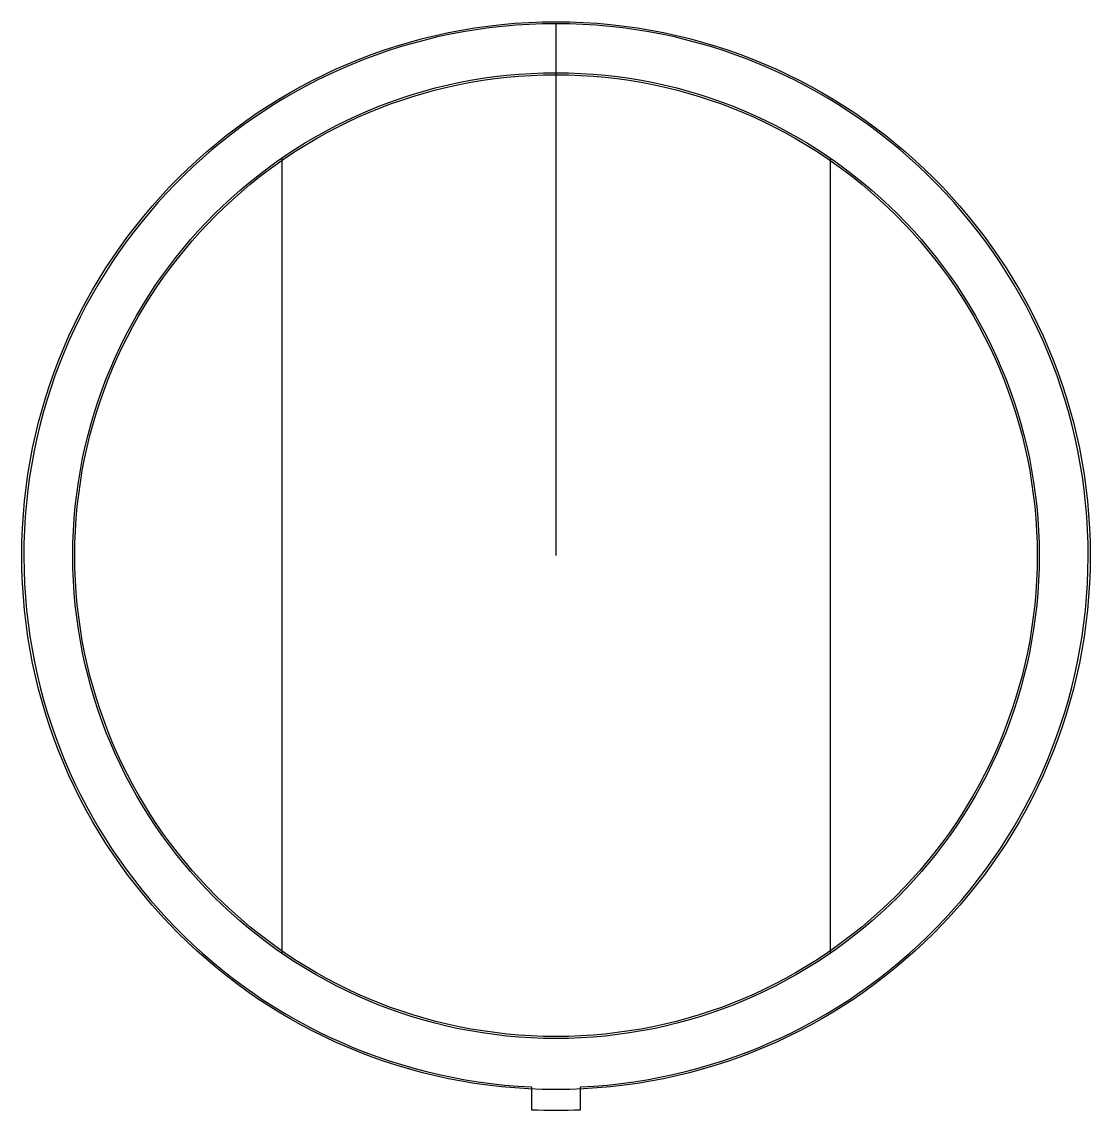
# Model space of a CAD drawing. Header units: millimetres. Extents: x -27.3 to 27.3, y -28.3 to 27.3.
import ezdxf

# ---------------------------------------------------------------- set-up
doc = ezdxf.new("R2010")
doc.units = ezdxf.units.MM
doc.layers.get('0').update_dxf_attribs({"linetype": 'CONTINUOUS'})

msp = doc.modelspace()

# ---------------------------------------------------------------- linework, layer by layer
for p, q in [((0, 0), (0, 27.163)), ((-14, 20.304), (-14, -20.304)), ((14, 20.304), (14, -20.304))]:
    msp.add_line(p, q)
msp.add_lwpolyline([(1.25, -27.134, 43.437991), (-1.25, -27.134), (-1.25, -28.297, 0.022076), (1.25, -28.297)], format="xyb", close=True)
for radius in [27.267, 24.663, 24.56]:
    msp.add_circle((0, 0), radius)

doc.saveas('drawing.dxf')
